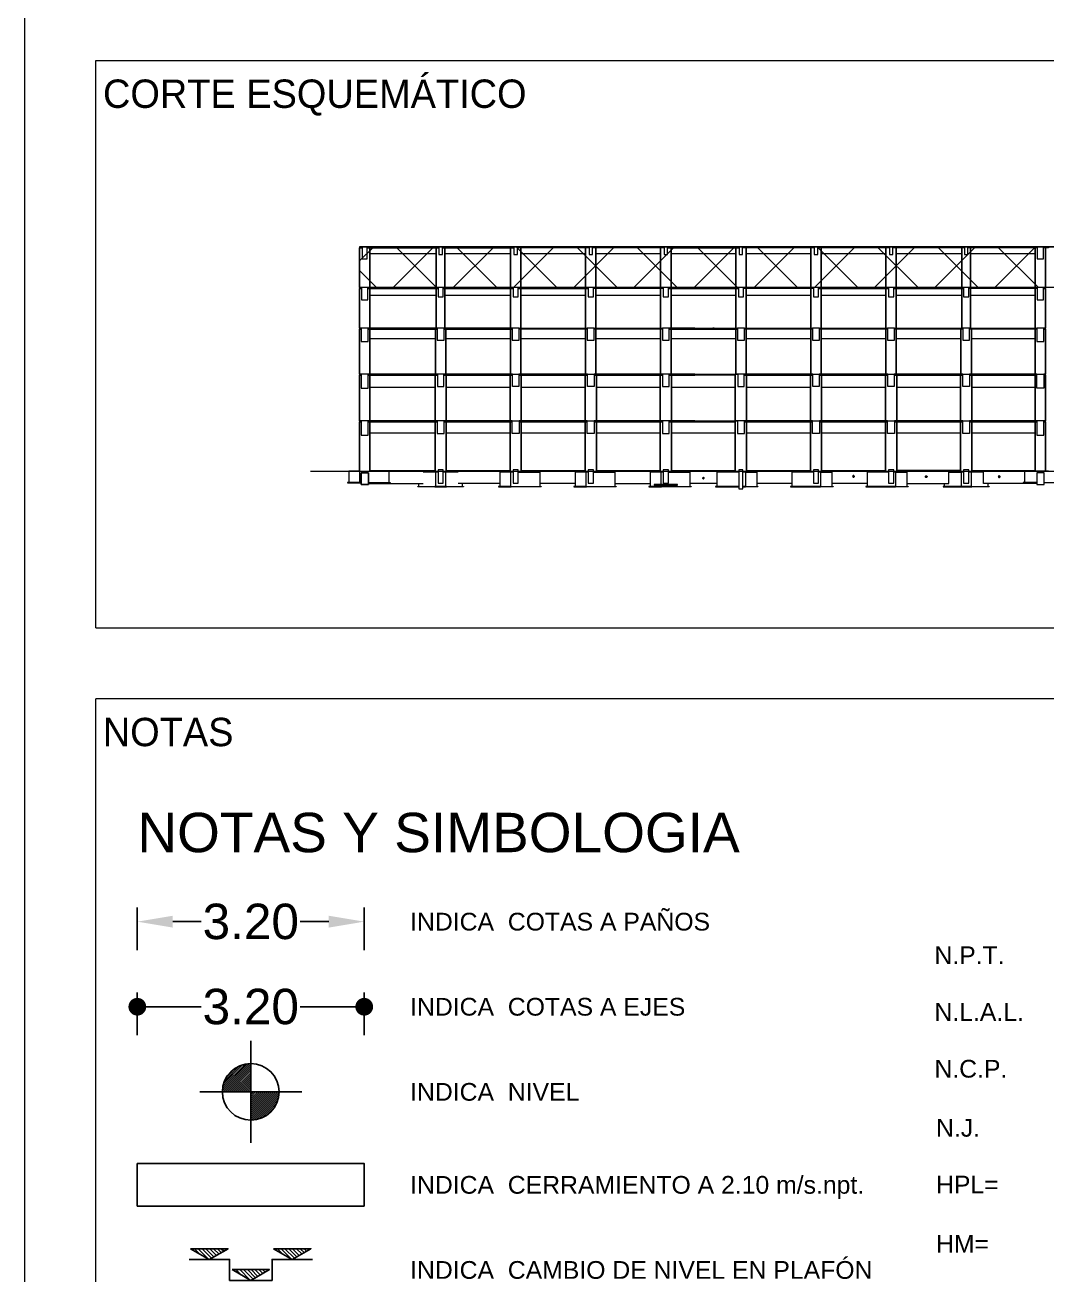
# Model space of a CAD drawing. Header units: metres. Extents: x -22 to 564, y 0 to 143.
# Drawn here: x 551.3 to 558.5, y 38.04 to 46.85 of the extents above; entities that cross this region are included whole.
import ezdxf
from ezdxf.enums import TextEntityAlignment as Align

# ---------------------------------------------------------------- set-up
doc = ezdxf.new("R2010")
doc.units = ezdxf.units.M
doc.layers.add('TEXTO', color=7, linetype='Continuous')
doc.layers.add('XREF PIE 1.100$0$G-ANNO-TTLB', color=7, linetype='Continuous', lineweight=9)
doc.layers.add('XREF PIE 1.100$0$G-IMPT', color=7, linetype='Continuous', lineweight=9)
doc.styles.add('100 LOCALES 25', font='arial.ttf', dxfattribs={"height": 0.25})
doc.styles.add('PIE 200 DE 120  NEW ADMON$0$COTAS', font='arial.ttf')
doc.styles.add('XREF PIE 1.100$0$Franklin Gothic Book', font='FRABK.TTF', dxfattribs={"height": 0.002})
doc.styles.add('XREF PIE 1.100$0$Times New Roman', font='times.ttf', dxfattribs={"height": 0.003})
doc.dimstyles.new('PIE 200 DE 120  NEW ADMON$0$200 EJES', dxfattribs={"dimscale": 2, "dimtxt": 0.25, "dimasz": 0.125, "dimexe": 0.1, "dimexo": 0.1, "dimgap": 0.025, "dimtad": 0, "dimtih": 1, "dimtoh": 1, "dimzin": 1, "dimdsep": 46, "dimtxsty": 'PIE 200 DE 120  NEW ADMON$0$COTAS', "dimblk": 'PIE 200 DE 120  NEW ADMON$0$_DOT', "dimcen": 0.1, "dimclrd": 256, "dimclre": 256, "dimclrt": 7, "dimadec": 0, "dimazin": 1, "dimtfac": 1, "dimtofl": 0, "dimtmove": 2, "dimatfit": 3, "dimfxl": 1, "dimtolj": 1, "dimtzin": 1, "dimlwd": 25, "dimlwe": -1, "dimarcsym": 0})
doc.dimstyles.new('PIE 200 DE 120  NEW ADMON$0$200 FLECHAS', dxfattribs={"dimscale": 2, "dimtxt": 0.25, "dimasz": 0.25, "dimexe": 0.1, "dimexo": 0.1, "dimgap": 0.025, "dimtad": 0, "dimtih": 1, "dimtoh": 1, "dimzin": 1, "dimdsep": 46, "dimtxsty": 'PIE 200 DE 120  NEW ADMON$0$COTAS', "dimcen": 0.1, "dimclrd": 256, "dimclre": 256, "dimclrt": 7, "dimadec": 0, "dimazin": 1, "dimtfac": 1, "dimtofl": 0, "dimtmove": 2, "dimatfit": 3, "dimfxl": 1, "dimtolj": 1, "dimtzin": 1, "dimlwd": -1, "dimlwe": -1, "dimarcsym": 0})
pattern_1 = [(45, (-82.406194, 58.687052), (-0.0088388348, 0.0088388348), [])]

# ---------------------------------------------------------------- blocks, each defined once
blk = doc.blocks.new('*U36')
at = {"layer": 'XREF PIE 1.100$0$G-IMPT', "lineweight": 20}
h = blk.add_hatch(dxfattribs=at)
h.set_pattern_fill('FP_1', color=256, style=0, pattern_type=2)
h.set_pattern_definition([(45, (-0.4268, -0.31), (-0.00212132, 0.00212132), []), (135, (-0.4268, -0.31), (-0.00212132, -0.00212132), [])])
h.paths.add_polyline_path([(-0.017922, 0.024023), (-0.101413, 0.024023), (-0.101413, 0.026868), (-0.017922, 0.026868)])
at = {"layer": 'XREF PIE 1.100$0$G-ANNO-TTLB'}
for p, q in [((-0.017922, 0.026868), (-0.101413, 0.026868)), ((-0.101413, 0.026868), (-0.101413, 0.024023)), ((-0.101413, 0.026868), (-0.017922, 0.026868)), ((-0.017922, 0.024023), (-0.017922, 0.026868)), ((-0.101413, 0.024023), (-0.017922, 0.024023))]:
    blk.add_line(p, q, dxfattribs=at)
at = {"layer": 'XREF PIE 1.100$0$G-ANNO-TTLB', "insert": (-0.01868, 0.004006), "char_height": 0.003, "width": 0.0205232, "attachment_point": 1, "style": 'XREF PIE 1.100$0$Times New Roman'}
blk.add_mtext('NIVEL 4', dxfattribs=at)
blk = doc.blocks.new('XREF PIE 1.100$0$ZUM-TB-XX-PP_PIE DE PLANO - CDL_EC_ALZADO_dwg-1452924-PLANTA BAJA GENERAL')
at = {"layer": 'XREF PIE 1.100$0$G-IMPT'}
for p, q in [((0.001569, 0.016162), (0.006252, 0.016162)), ((0.006863, 0.016162), (0.011485, 0.016162)), ((0.012218, 0.016162), (0.016779, 0.016162)), ((0.017512, 0.016162), (0.022073, 0.016162)), ((0.022805, 0.016162), (0.027367, 0.016162)), ((0.028099, 0.016162), (0.03266, 0.016162)), ((0.033393, 0.016162), (0.037954, 0.016162)), ((0.038687, 0.016162), (0.043309, 0.016162)), ((0.04392, 0.016162), (0.048481, 0.016162)), ((0.001569, 0.013231), (0.006252, 0.013231)), ((0.006863, 0.013231), (0.011485, 0.013231)), ((0.012218, 0.013231), (0.016779, 0.013231)), ((0.017512, 0.013231), (0.022073, 0.013231)), ((0.022805, 0.013231), (0.027367, 0.013231)), ((0.028099, 0.013231), (0.03266, 0.013231)), ((0.033393, 0.013231), (0.037954, 0.013231)), ((0.038687, 0.013231), (0.043309, 0.013231)), ((0.04392, 0.013231), (0.048481, 0.013231)), ((0.024491, 0.010832), (0.025748, 0.010832)), ((0.02584, 0.010832), (0.027489, 0.010832)), ((0.001569, 0.010178), (0.006191, 0.010178)), ((0.006924, 0.010178), (0.011485, 0.010178)), ((0.012218, 0.010178), (0.016779, 0.010178)), ((0.017512, 0.010178), (0.022073, 0.010178)), ((0.022805, 0.010178), (0.027367, 0.010178)), ((0.028099, 0.010178), (0.03266, 0.010178)), ((0.033393, 0.010178), (0.037954, 0.010178)), ((0.038687, 0.010178), (0.043248, 0.010178)), ((0.043981, 0.010178), (0.048481, 0.010178)), ((0.001569, 0.006759), (0.006161, 0.006759)), ((0.006955, 0.006759), (0.011455, 0.006759)), ((0.012248, 0.006759), (0.016748, 0.006759)), ((0.017542, 0.006759), (0.022042, 0.006759)), ((0.022836, 0.006759), (0.027336, 0.006759)), ((0.02813, 0.006759), (0.03263, 0.006759)), ((0.033424, 0.006759), (0.037924, 0.006759)), ((0.038717, 0.006759), (0.043217, 0.006759)), ((0.044011, 0.006759), (0.048481, 0.006759)), ((0.024491, 0.004305), (0.027336, 0.004305)), ((0.001569, 0.003523), (0.006161, 0.003523)), ((0.006955, 0.003523), (0.011455, 0.003523)), ((0.012248, 0.003523), (0.016748, 0.003523)), ((0.017542, 0.003523), (0.022042, 0.003523)), ((0.022836, 0.003523), (0.027336, 0.003523)), ((0.02813, 0.003523), (0.03263, 0.003523)), ((0.033424, 0.003523), (0.037924, 0.003523)), ((0.038717, 0.003523), (0.043217, 0.003523)), ((0.044011, 0.003523), (0.048481, 0.003523)), ((-0.002619, 0.000818), (0.087381, 0.000818)), ((0.00157, 0.000867), (0.006161, 0.000867)), ((0.006204, 0.000763), (0.005331, 0.000763)), ((0.006912, 0.000763), (0.006741, 0.000763)), ((0.006955, 0.000867), (0.011455, 0.000867)), ((0.011668, 0.000763), (0.011516, 0.000763)), ((0.012248, 0.000867), (0.016748, 0.000867)), ((0.016962, 0.000763), (0.016809, 0.000763)), ((0.017542, 0.000867), (0.022042, 0.000867)), ((0.022256, 0.000763), (0.022103, 0.000763)), ((0.02813, 0.000867), (0.03263, 0.000867)), ((0.043968, 0.000763), (0.043797, 0.000763)), ((0.001463, -0.000049), (0.005331, -0.000049)), ((0.005031, -0.000244), (0.005031, -0.000049)), ((0.01074, -0.000049), (0.007785, -0.000049)), ((0.008084, -0.000049), (0.008084, -0.000244)), ((0.016034, -0.000049), (0.013549, -0.000049)), ((0.018843, -0.000049), (0.021328, -0.000049)), ((0.022103, -0.000244), (0.022103, -0.000153)), ((0.026035, -0.000049), (0.024137, -0.000049)), ((0.031329, -0.000049), (0.028844, -0.000049)), ((0.036623, -0.000049), (0.034138, -0.000049)), ((0.042088, -0.000244), (0.042088, -0.000049)), ((0.045141, -0.000049), (0.045141, -0.000244))]:
    blk.add_line(p, q, dxfattribs=at)
at = {"layer": 'XREF PIE 1.100$0$G-IMPT', "flags": 128}
for points in [[(0.00102, 0.016571), (0.00102, 0.016651), (0.000837, 0.016651), (0.000837, 0.016571)], [(0.000837, 0.013781), (0.000837, 0.016571)], [(0.001386, 0.015796), (0.001386, 0.016651), (0.00102, 0.016651), (0.00102, 0.015796)], [(0.006436, 0.016651), (0.001386, 0.016651), (0.001386, 0.016571), (0.006436, 0.016571)], [(0.001569, 0.016571), (0.001569, 0.013781)], [(0.006252, 0.013781), (0.006252, 0.016571)], [(0.00668, 0.016101), (0.00668, 0.016651), (0.006436, 0.016651), (0.006436, 0.016101)], [(0.011729, 0.016651), (0.00668, 0.016651), (0.00668, 0.016571), (0.011729, 0.016571)], [(0.006863, 0.016571), (0.006863, 0.013781)], [(0.011485, 0.013781), (0.011485, 0.016571)], [(0.017023, 0.016651), (0.017023, 0.016571), (0.011974, 0.016571), (0.011974, 0.016651), (0.011729, 0.016651), (0.011729, 0.016101), (0.011974, 0.016101), (0.011974, 0.016651)], [(0.012218, 0.013781), (0.012218, 0.016571)], [(0.016779, 0.013781), (0.016779, 0.016571)], [(0.022317, 0.016651), (0.022317, 0.016571), (0.017267, 0.016571), (0.017267, 0.016651), (0.017023, 0.016651), (0.017023, 0.016101), (0.017267, 0.016101), (0.017267, 0.016651)], [(0.017512, 0.013781), (0.017512, 0.016571)], [(0.022073, 0.013781), (0.022073, 0.016571)], [(0.022561, 0.016101), (0.022561, 0.016651), (0.022317, 0.016651), (0.022317, 0.016101)], [(0.027611, 0.016651), (0.022561, 0.016651), (0.022561, 0.016571), (0.027611, 0.016571)], [(0.022805, 0.013781), (0.022805, 0.016571)], [(0.027367, 0.013781), (0.027367, 0.016571)], [(0.032905, 0.016651), (0.032905, 0.016571), (0.027855, 0.016571), (0.027855, 0.016651), (0.027611, 0.016651), (0.027611, 0.016101), (0.027855, 0.016101), (0.027855, 0.016651)], [(0.028099, 0.013781), (0.028099, 0.016571)], [(0.03266, 0.013781), (0.03266, 0.016571)], [(0.038198, 0.016651), (0.038198, 0.016571), (0.033149, 0.016571), (0.033149, 0.016651), (0.032905, 0.016651), (0.032905, 0.016101), (0.033149, 0.016101), (0.033149, 0.016651)], [(0.033393, 0.013781), (0.033393, 0.016571)], [(0.037954, 0.013781), (0.037954, 0.016571)], [(0.043492, 0.016651), (0.043492, 0.016571), (0.038443, 0.016571), (0.038443, 0.016651), (0.038198, 0.016651), (0.038198, 0.016101), (0.038443, 0.016101), (0.038443, 0.016651)], [(0.038687, 0.013781), (0.038687, 0.016571)], [(0.043309, 0.013781), (0.043309, 0.016571)], [(0.048633, 0.016651), (0.048633, 0.016571), (0.043736, 0.016571), (0.043736, 0.016651), (0.043492, 0.016651), (0.043492, 0.016101), (0.043736, 0.016101), (0.043736, 0.016651)], [(0.04392, 0.016571), (0.04392, 0.013781)], [(0.048481, 0.013781), (0.048481, 0.016571)], [(0.049427, 0.016651), (0.049427, 0.016571), (0.049061, 0.016571), (0.049061, 0.016651), (0.048633, 0.016651), (0.048633, 0.015796), (0.049061, 0.015796), (0.049061, 0.016651)], [(0.049213, 0.016571), (0.049213, 0.013781), (0.049061, 0.013781), (0.048633, 0.013781), (0.048633, 0.012896), (0.049061, 0.012896), (0.049061, 0.013781), (0.049061, 0.013702), (0.049213, 0.013702), (0.049213, 0.013781)], [(0.000989, 0.013702), (0.000989, 0.013781), (0.000837, 0.013781), (0.000837, 0.013702)], [(0.000837, 0.010911), (0.000837, 0.013702)], [(0.001417, 0.012896), (0.001417, 0.013781), (0.000989, 0.013781), (0.000989, 0.012896)], [(0.006375, 0.013781), (0.001417, 0.013781), (0.001417, 0.013702), (0.006375, 0.013702)], [(0.001569, 0.013702), (0.001569, 0.010911)], [(0.006252, 0.010911), (0.006252, 0.013702)], [(0.006741, 0.013109), (0.006741, 0.013781), (0.006375, 0.013781), (0.006375, 0.013109)], [(0.011668, 0.013781), (0.006741, 0.013781), (0.006741, 0.013702), (0.011668, 0.013702)], [(0.006863, 0.013702), (0.006863, 0.010911)], [(0.011485, 0.010911), (0.011485, 0.013702)], [(0.016962, 0.013781), (0.012035, 0.013781), (0.011668, 0.013781), (0.011668, 0.013109), (0.012035, 0.013109), (0.012035, 0.013781), (0.012035, 0.013702), (0.016962, 0.013702)], [(0.012218, 0.010911), (0.012218, 0.013702)], [(0.016779, 0.010911), (0.016779, 0.013702)], [(0.022256, 0.013781), (0.022256, 0.013702), (0.017328, 0.013702), (0.017328, 0.013781), (0.016962, 0.013781), (0.016962, 0.013109), (0.017328, 0.013109), (0.017328, 0.013781)], [(0.017512, 0.010911), (0.017512, 0.013702)], [(0.022073, 0.010911), (0.022073, 0.013702)], [(0.022622, 0.013109), (0.022622, 0.013781), (0.022256, 0.013781), (0.022256, 0.013109)], [(0.02755, 0.013781), (0.022622, 0.013781), (0.022622, 0.013702), (0.02755, 0.013702)], [(0.022805, 0.010911), (0.022805, 0.013702)], [(0.027367, 0.010911), (0.027367, 0.013702)], [(0.032844, 0.013781), (0.032844, 0.013702), (0.027916, 0.013702), (0.027916, 0.013781), (0.02755, 0.013781), (0.02755, 0.013109), (0.027916, 0.013109), (0.027916, 0.013781)], [(0.028099, 0.010911), (0.028099, 0.013702)], [(0.03266, 0.010911), (0.03266, 0.013702)], [(0.038137, 0.013781), (0.03321, 0.013781), (0.032844, 0.013781), (0.032844, 0.013109), (0.03321, 0.013109), (0.03321, 0.013781), (0.03321, 0.013702), (0.038137, 0.013702)], [(0.033393, 0.010911), (0.033393, 0.013702)], [(0.037954, 0.010911), (0.037954, 0.013702)], [(0.043431, 0.013781), (0.038504, 0.013781), (0.038137, 0.013781), (0.038137, 0.013109), (0.038504, 0.013109), (0.038504, 0.013781), (0.038504, 0.013702), (0.043431, 0.013702)], [(0.038687, 0.010911), (0.038687, 0.013702)], [(0.043309, 0.010911), (0.043309, 0.013702)], [(0.048633, 0.013781), (0.048633, 0.013702), (0.043797, 0.013702), (0.043797, 0.013781), (0.043431, 0.013781), (0.043431, 0.013109), (0.043797, 0.013109), (0.043797, 0.013781)], [(0.04392, 0.013702), (0.04392, 0.010911)], [(0.048481, 0.010911), (0.048481, 0.013702)], [(0.000959, 0.010832), (0.000959, 0.010911), (0.000837, 0.010911), (0.000837, 0.010832)], [(0.000837, 0.007675), (0.000837, 0.010832)], [(0.001447, 0.009965), (0.001447, 0.010911), (0.000959, 0.010911), (0.000959, 0.009965)], [(0.006313, 0.010911), (0.001447, 0.010911), (0.001447, 0.010832), (0.006313, 0.010832)], [(0.001569, 0.010832), (0.001569, 0.007675)], [(0.006191, 0.007675), (0.006191, 0.010832)], [(0.006802, 0.010056), (0.006802, 0.010911), (0.006313, 0.010911), (0.006313, 0.010056)], [(0.011607, 0.010911), (0.006802, 0.010911), (0.006802, 0.010832), (0.011607, 0.010832)], [(0.006924, 0.010832), (0.006924, 0.007675)], [(0.011485, 0.007675), (0.011485, 0.010832)], [(0.016901, 0.010911), (0.016901, 0.010832), (0.012096, 0.010832), (0.012096, 0.010911), (0.011607, 0.010911), (0.011607, 0.010056), (0.012096, 0.010056), (0.012096, 0.010911)], [(0.012218, 0.007675), (0.012218, 0.010832)], [(0.016779, 0.007675), (0.016779, 0.010832)], [(0.022195, 0.010911), (0.022195, 0.010832), (0.01739, 0.010832), (0.01739, 0.010911), (0.016901, 0.010911), (0.016901, 0.010056), (0.01739, 0.010056), (0.01739, 0.010911)], [(0.017512, 0.007675), (0.017512, 0.010832)], [(0.022073, 0.007675), (0.022073, 0.010832)], [(0.022683, 0.010056), (0.022683, 0.010911), (0.022195, 0.010911), (0.022195, 0.010056)], [(0.022805, 0.007675), (0.022805, 0.010832)], [(0.027367, 0.007675), (0.027367, 0.010832)], [(0.032782, 0.010911), (0.032782, 0.010832), (0.027977, 0.010832), (0.027977, 0.010911), (0.027489, 0.010911), (0.027489, 0.010056), (0.027977, 0.010056), (0.027977, 0.010911)], [(0.028099, 0.007675), (0.028099, 0.010832)], [(0.03266, 0.007675), (0.03266, 0.010832)], [(0.038076, 0.010911), (0.038076, 0.010832), (0.033271, 0.010832), (0.033271, 0.010911), (0.032782, 0.010911), (0.032782, 0.010056), (0.033271, 0.010056), (0.033271, 0.010911)], [(0.033393, 0.007675), (0.033393, 0.010832)], [(0.037954, 0.007675), (0.037954, 0.010832)], [(0.04337, 0.010911), (0.04337, 0.010832), (0.038565, 0.010832), (0.038565, 0.010911), (0.038076, 0.010911), (0.038076, 0.010056), (0.038565, 0.010056), (0.038565, 0.010911)], [(0.038687, 0.007675), (0.038687, 0.010832)], [(0.043248, 0.007675), (0.043248, 0.010832)], [(0.048603, 0.010911), (0.048603, 0.010832), (0.043859, 0.010832), (0.043859, 0.010911), (0.04337, 0.010911), (0.04337, 0.010056), (0.043859, 0.010056), (0.043859, 0.010911)], [(0.043981, 0.010832), (0.043981, 0.007675)], [(0.048481, 0.007675), (0.048481, 0.010832)], [(0.049213, 0.010832), (0.049213, 0.007675)], [(0.000959, 0.007596), (0.000959, 0.007675), (0.000837, 0.007675), (0.000837, 0.007596)], [(0.000837, 0.004378), (0.000837, 0.007596)], [(0.001447, 0.006668), (0.001447, 0.007675), (0.000959, 0.007675), (0.000959, 0.006668)], [(0.006329, 0.007675), (0.001447, 0.007675), (0.001447, 0.007596), (0.006329, 0.007596)], [(0.001569, 0.007596), (0.001569, 0.004378)], [(0.006161, 0.004378), (0.006161, 0.007596)], [(0.006787, 0.00679), (0.006787, 0.007675), (0.006329, 0.007675), (0.006329, 0.00679)], [(0.01208, 0.007675), (0.01208, 0.00679), (0.011623, 0.00679), (0.011623, 0.007675), (0.006787, 0.007675), (0.006787, 0.007596), (0.011623, 0.007596), (0.011623, 0.007675)], [(0.006955, 0.007596), (0.006955, 0.004378)], [(0.011455, 0.004378), (0.011455, 0.007596)], [(0.017374, 0.007675), (0.017374, 0.00679), (0.016916, 0.00679), (0.016916, 0.007675), (0.01208, 0.007675), (0.01208, 0.007596), (0.016916, 0.007596), (0.016916, 0.007675)], [(0.012248, 0.004378), (0.012248, 0.007596)], [(0.016748, 0.004378), (0.016748, 0.007596)], [(0.02221, 0.007675), (0.017374, 0.007675), (0.017374, 0.007596), (0.02221, 0.007596)], [(0.017542, 0.004378), (0.017542, 0.007596)], [(0.022042, 0.004378), (0.022042, 0.007596)], [(0.022668, 0.00679), (0.022668, 0.007675), (0.02221, 0.007675), (0.02221, 0.00679)], [(0.022836, 0.004378), (0.022836, 0.007596)], [(0.027962, 0.007675), (0.027504, 0.007675), (0.027504, 0.00679), (0.027962, 0.00679)], [(0.033256, 0.007675), (0.033256, 0.00679), (0.032798, 0.00679), (0.032798, 0.007675), (0.027962, 0.007675), (0.027962, 0.007596), (0.032798, 0.007596), (0.032798, 0.007675)], [(0.02813, 0.004378), (0.02813, 0.007596)], [(0.03263, 0.004378), (0.03263, 0.007596)], [(0.038549, 0.007675), (0.038549, 0.00679), (0.038092, 0.00679), (0.038092, 0.007675), (0.033256, 0.007675), (0.033256, 0.007596), (0.038092, 0.007596), (0.038092, 0.007675)], [(0.033424, 0.004378), (0.033424, 0.007596)], [(0.037924, 0.004378), (0.037924, 0.007596)], [(0.043843, 0.007675), (0.043843, 0.00679), (0.043385, 0.00679), (0.043385, 0.007675), (0.038549, 0.007675), (0.038549, 0.007596), (0.043385, 0.007596), (0.043385, 0.007675)], [(0.038717, 0.004378), (0.038717, 0.007596)], [(0.043217, 0.004378), (0.043217, 0.007596)], [(0.049091, 0.007675), (0.049091, 0.006668), (0.048603, 0.006668), (0.048603, 0.007675), (0.043843, 0.007675), (0.043843, 0.007596), (0.048603, 0.007596), (0.048603, 0.007675)], [(0.044011, 0.007596), (0.044011, 0.004378)], [(0.048481, 0.004378), (0.048481, 0.007596)], [(0.049213, 0.007675), (0.049091, 0.007675), (0.049091, 0.007596), (0.049213, 0.007596)], [(0.049213, 0.007596), (0.049213, 0.004378)], [(0.000959, 0.004305), (0.000959, 0.004378), (0.000837, 0.004378), (0.000837, 0.004305)], [(0.000837, 0.000824), (0.000837, 0.004305)], [(0.001447, 0.00337), (0.001447, 0.004378), (0.000959, 0.004378), (0.000959, 0.00337)], [(0.006313, 0.004378), (0.001447, 0.004378), (0.001447, 0.004305), (0.006313, 0.004305)], [(0.001569, 0.004305), (0.001569, 0.000824)], [(0.006161, 0.000763), (0.006161, 0.004305)], [(0.006802, 0.003493), (0.006802, 0.004378), (0.006313, 0.004378), (0.006313, 0.003493)], [(0.012096, 0.004378), (0.012096, 0.003493), (0.011607, 0.003493), (0.011607, 0.004378), (0.006802, 0.004378), (0.006802, 0.004305), (0.011607, 0.004305), (0.011607, 0.004378)], [(0.006955, 0.004305), (0.006955, 0.000763)], [(0.011455, 0.000763), (0.011455, 0.004305)], [(0.01739, 0.004378), (0.01739, 0.003493), (0.016901, 0.003493), (0.016901, 0.004378), (0.012096, 0.004378), (0.012096, 0.004305), (0.016901, 0.004305), (0.016901, 0.004378)], [(0.012248, 0.000763), (0.012248, 0.004305)], [(0.016748, 0.000763), (0.016748, 0.004305)], [(0.022195, 0.004378), (0.01739, 0.004378), (0.01739, 0.004305), (0.022195, 0.004305)], [(0.017542, 0.000763), (0.017542, 0.004305)], [(0.022042, 0.000763), (0.022042, 0.004305)], [(0.022683, 0.003493), (0.022683, 0.004378), (0.022195, 0.004378), (0.022195, 0.003493)], [(0.033271, 0.004378), (0.033271, 0.003493), (0.032782, 0.003493), (0.032782, 0.004378), (0.027977, 0.004378), (0.027977, 0.004305), (0.032782, 0.004305), (0.032782, 0.004378)], [(0.02813, 0.000763), (0.02813, 0.004305)], [(0.03263, 0.000763), (0.03263, 0.004305)], [(0.038565, 0.004378), (0.038565, 0.003493), (0.038076, 0.003493), (0.038076, 0.004378), (0.033271, 0.004378), (0.033271, 0.004305), (0.038076, 0.004305), (0.038076, 0.004378)], [(0.037924, 0.000763), (0.037924, 0.004305)], [(0.043859, 0.004378), (0.043859, 0.003493), (0.04337, 0.003493), (0.04337, 0.004378), (0.038565, 0.004378), (0.038565, 0.004305), (0.04337, 0.004305), (0.04337, 0.004378)], [(0.043217, 0.000763), (0.043217, 0.004305)], [(0.049091, 0.004378), (0.048603, 0.004378), (0.043859, 0.004378), (0.043859, 0.004305), (0.048603, 0.004305), (0.048603, 0.004378), (0.048603, 0.00337), (0.049091, 0.00337)], [(0.048481, 0.000824), (0.048481, 0.004305)], [(0.049213, 0.004378), (0.049091, 0.004378), (0.049091, 0.004305), (0.049213, 0.004305)], [(0.049213, 0.004305), (0.049213, 0.000824)], [(0.006741, 0.000928), (0.006375, 0.000928), (0.006375, -0.000018), (0.006741, -0.000018)], [(0.012035, 0.000928), (0.011668, 0.000928), (0.011668, -0.000018), (0.012035, -0.000018)], [(0.017328, 0.000928), (0.016962, 0.000928), (0.016962, -0.000018), (0.017328, -0.000018)], [(0.022622, 0.000928), (0.022256, 0.000928), (0.022256, -0.000018), (0.022622, -0.000018)], [(0.02787, 0.000928), (0.027596, 0.000928), (0.027596, -0.000415), (0.02787, -0.000415)], [(0.03321, 0.000928), (0.032844, 0.000928), (0.032844, -0.000018), (0.03321, -0.000018)], [(0.038504, 0.000928), (0.038137, 0.000928), (0.038137, -0.000018), (0.038504, -0.000018)], [(0.043797, 0.000928), (0.043431, 0.000928), (0.043431, -0.000018), (0.043797, -0.000018)], [(0.04085, 0.000473), (0.040856, 0.000458), (0.040858, 0.000442), (0.040856, 0.000427), (0.04085, 0.000412), (0.04084, 0.000399), (0.040828, 0.00039), (0.040813, 0.000383), (0.040797, 0.000381), (0.040781, 0.000383), (0.040767, 0.00039), (0.040754, 0.000399), (0.040744, 0.000412), (0.040738, 0.000427), (0.040736, 0.000442), (0.040738, 0.000458), (0.040744, 0.000473), (0.040754, 0.000486), (0.040767, 0.000495), (0.040781, 0.000501), (0.040797, 0.000504), (0.040813, 0.000501), (0.040828, 0.000495), (0.04084, 0.000486)], [(0.049107, 0.000702), (0.048588, 0.000702), (0.048588, -0.000122), (0.049107, -0.000122)], [(0.010649, -0.000275), (0.01154, -0.000275), (0.01154, -0.000244), (0.010649, -0.000244)], [(0.015942, -0.000275), (0.016834, -0.000275), (0.016834, -0.000244), (0.015942, -0.000244)], [(0.021236, -0.000275), (0.022128, -0.000275), (0.022128, -0.000244), (0.021236, -0.000244)], [(0.023263, -0.000153), (0.023263, -0.000122), (0.021615, -0.000122), (0.021615, -0.000153)], [(0.031238, -0.000275), (0.033338, -0.000275), (0.033338, -0.000244), (0.031238, -0.000244)], [(0.036531, -0.000275), (0.038632, -0.000275), (0.038632, -0.000244), (0.036531, -0.000244)]]:
    blk.add_lwpolyline(points, close=True, dxfattribs=at)
for points in [[(0.049213, 0.013702), (0.049213, 0.010911), (0.049091, 0.010911), (0.048603, 0.010911), (0.048603, 0.009965), (0.049091, 0.009965), (0.049091, 0.010911), (0.049091, 0.010832), (0.049213, 0.010832), (0.049213, 0.010911), (0.049213, 0.013702)], [(0.024491, 0.010911), (0.022683, 0.010911), (0.022683, 0.010832), (0.024491, 0.010832), (0.024491, 0.010911), (0.025748, 0.010911)], [(0.02584, 0.010911), (0.025748, 0.010911), (0.025748, 0.010832), (0.02584, 0.010832), (0.02584, 0.010911), (0.027489, 0.010911)], [(0.027336, 0.007596), (0.02449, 0.007596), (0.024491, 0.007596), (0.024491, 0.007675), (0.022668, 0.007675), (0.022668, 0.007596), (0.02449, 0.007596), (0.02449, 0.007675), (0.024491, 0.007675), (0.027336, 0.007675), (0.027336, 0.004378), (0.027489, 0.004378), (0.027489, 0.003493), (0.027977, 0.003493), (0.027977, 0.004378), (0.027489, 0.004378), (0.027336, 0.004378), (0.027336, 0.007675), (0.027504, 0.007675), (0.027336, 0.007675)], [(0.024491, 0.004378), (0.022683, 0.004378), (0.022683, 0.004305), (0.024491, 0.004305), (0.024491, 0.004378), (0.027336, 0.004378), (0.027489, 0.004378), (0.027336, 0.004378), (0.027336, 0.000763), (0.027336, 0.004378)], [(0.022836, 0.000763), (0.022836, 0.004305), (0.022836, 0.000763), (0.022836, 0.000867), (0.027336, 0.000867)], [(0.033424, 0.000763), (0.033424, 0.004305), (0.033424, 0.000763), (0.033424, 0.000867), (0.037924, 0.000867)], [(0.043217, 0.000867), (0.038717, 0.000867), (0.038717, 0.000763), (0.038717, 0.004305), (0.038717, 0.000763)], [(0.044011, 0.000763), (0.044011, 0.004305), (0.044011, 0.000763), (0.044011, 0.000867), (0.048481, 0.000867)], [(0.000892, 0.000031), (0, 0.000031), (0, 0), (0.000892, 0), (0.000892, 0.000031), (0.000944, 0.000031)], [(0.000867, 0.000824), (0.000092, 0.000824), (0.000092, 0.000031)], [(0.000867, 0.000031), (0.000867, 0.000824), (0.0029, 0.000824), (0.0029, 0.000031)], [(0.000943, -0.000049), (0.000943, 0), (0.000943, -0.000049), (0.000944, -0.000122), (0.000943, -0.000122), (0.000943, -0.000049), (0.000943, 0), (0.000892, 0)], [(0.000944, 0.000179), (0.000944, 0.000183), (0.000944, 0.000188), (0.000944, 0.000176), (0.000944, 0.000031), (0.000944, 0.000011), (0.000944, -0.000122), (0.000944, 0.000011), (0.000944, 0.000031), (0.000944, 0.000176), (0.000944, 0.000179), (0.000944, 0.000183), (0.000944, 0.000188), (0.000944, 0.000194), (0.000944, 0.0002), (0.000944, 0.000551), (0.000944, 0.000556), (0.000944, 0.000562), (0.000944, 0.000568), (0.000944, 0.000574), (0.000944, 0.000579), (0.000944, 0.000582), (0.000944, 0.000585), (0.000944, 0.000702), (0.001047, 0.000702), (0.001463, 0.000702), (0.001463, 0.000549), (0.001463, 0.000547), (0.001463, 0.000543), (0.001463, 0.000537), (0.001463, 0.00053), (0.001463, 0.000523), (0.001463, 0.000515), (0.001463, 0.000508), (0.001463, 0.000248), (0.001463, 0.00024), (0.001463, 0.000233), (0.001463, 0.000227), (0.001463, 0.000222), (0.001463, 0.00022), (0.001463, 0.000031), (0.001463, -0.000041), (0.001463, -0.000122), (0.001151, -0.000122), (0.000944, -0.000122), (0.001151, -0.000122), (0.001463, -0.000122), (0.001463, -0.000041), (0.001463, 0.000031), (0.001463, 0.00022), (0.001463, 0.000227), (0.001463, 0.000233), (0.001463, 0.000222), (0.001463, 0.00024), (0.001463, 0.000248), (0.001463, 0.000508), (0.001463, 0.000523), (0.001463, 0.00053), (0.001463, 0.000537), (0.001463, 0.000547), (0.001463, 0.000549), (0.001463, 0.000543), (0.001463, 0.000702), (0.001047, 0.000702), (0.000944, 0.000702), (0.000944, 0.000702), (0.000944, 0.000031), (0.000944, 0.000702), (0.000944, 0.000585), (0.000944, 0.000582), (0.000944, 0.000579), (0.000944, 0.000574), (0.000944, 0.000568), (0.000944, 0.000562), (0.000944, 0.000556), (0.000944, 0.000551), (0.000944, 0.000194), (0.000944, 0.0002), (0.000944, 0.000194)], [(0.000944, 0.000397), (0.000944, 0.00042), (0.000944, 0.00042), (0.000944, 0.000437), (0.000944, 0.000441), (0.000944, 0.000443), (0.000944, 0.000441), (0.000944, 0.000437), (0.000944, 0.000429), (0.000944, 0.00042), (0.000944, 0.000409), (0.000944, 0.000397), (0.000944, 0.000385), (0.000944, 0.000374), (0.000944, 0.000365), (0.000944, 0.000385), (0.000944, 0.000365), (0.000944, 0.000353), (0.000944, 0.000351), (0.000944, 0.000353), (0.000944, 0.000357), (0.000944, 0.000351), (0.000944, 0.000365)], [(0.001463, 0.000031), (0.002992, 0.000031), (0.002992, 0), (0.001463, 0)], [(0.006375, 0.000763), (0.006204, 0.000763), (0.006204, -0.000244)], [(0.007785, 0.000763), (0.006912, 0.000763), (0.006912, -0.000244)], [(0.011516, -0.000244), (0.011516, 0.000763), (0.01074, 0.000763), (0.01074, -0.000244)], [(0.012035, 0.000763), (0.013549, 0.000763), (0.013549, -0.000244)], [(0.016809, -0.000244), (0.016809, 0.000763), (0.016034, 0.000763), (0.016034, -0.000244)], [(0.017328, 0.000763), (0.018843, 0.000763), (0.018843, -0.000244)], [(0.022103, -0.000122), (0.022103, 0.000763), (0.021328, 0.000763), (0.021328, -0.000244)], [(0.022622, 0.000763), (0.024137, 0.000763), (0.024137, -0.000244)], [(0.025097, 0.000378), (0.025073, 0.000378), (0.025053, 0.000366), (0.025073, 0.000378), (0.025062, 0.000373), (0.025053, 0.000366), (0.025046, 0.000357), (0.025041, 0.000346), (0.025039, 0.000334), (0.025041, 0.000322), (0.025046, 0.000311), (0.025053, 0.000301), (0.025062, 0.000294), (0.025073, 0.000289), (0.025085, 0.000288), (0.025062, 0.000294), (0.025046, 0.000311), (0.025039, 0.000334), (0.025046, 0.000357)], [(0.025097, 0.000289), (0.025118, 0.000301), (0.025129, 0.000322), (0.025129, 0.000346), (0.025125, 0.000357), (0.025108, 0.000373), (0.025125, 0.000357)], [(0.027596, 0.000763), (0.026035, 0.000763), (0.026035, -0.000244)], [(0.028069, -0.000244), (0.028069, 0.000763), (0.02787, 0.000763)], [(0.028069, 0.000763), (0.028844, 0.000763), (0.028844, -0.000244)], [(0.032844, 0.000763), (0.031329, 0.000763), (0.031329, -0.000244)], [(0.033363, -0.000244), (0.033363, 0.000763), (0.03321, 0.000763)], [(0.033363, 0.000763), (0.034138, 0.000763), (0.034138, -0.000244)], [(0.035703, 0.000519), (0.035688, 0.000525), (0.035672, 0.000527), (0.035656, 0.000525), (0.035641, 0.000519), (0.035619, 0.000497), (0.035613, 0.000482), (0.035611, 0.000466), (0.035613, 0.00045), (0.035619, 0.000436), (0.035641, 0.000413), (0.035656, 0.000407), (0.035672, 0.000405), (0.035688, 0.000407), (0.035703, 0.000413), (0.035725, 0.000436), (0.035731, 0.00045), (0.035733, 0.000466), (0.035731, 0.000482), (0.035725, 0.000497), (0.035715, 0.000509)], [(0.038137, 0.000763), (0.036623, 0.000763), (0.036623, -0.000244)], [(0.038656, -0.000244), (0.038656, 0.000763), (0.038504, 0.000763)], [(0.038656, 0.000763), (0.039432, 0.000763), (0.039432, -0.000244)], [(0.039432, -0.000049), (0.042387, -0.000049), (0.042387, 0.000763), (0.04326, 0.000763)], [(0.043431, 0.000763), (0.04326, 0.000763), (0.04326, -0.000244)], [(0.048588, -0.000049), (0.044842, -0.000049), (0.044842, 0.000101), (0.044842, 0.000763), (0.043968, 0.000763), (0.043968, -0.000244)], [(0.045974, 0.000497), (0.045959, 0.000503), (0.045943, 0.000505), (0.045927, 0.000503), (0.045912, 0.000497), (0.04589, 0.000474), (0.045884, 0.000459), (0.045882, 0.000444), (0.045884, 0.000428), (0.04589, 0.000413), (0.0459, 0.0004), (0.045912, 0.000391), (0.045927, 0.000385), (0.045943, 0.000383), (0.045959, 0.000385), (0.045974, 0.000391), (0.045986, 0.0004), (0.045996, 0.000413), (0.046002, 0.000428), (0.046004, 0.000444), (0.046002, 0.000459), (0.045996, 0.000474), (0.045986, 0.000487)], [(0.048588, 0.000031), (0.047626, 0.000031), (0.047626, 0), (0.048588, 0)], [(0.049412, 0.000824), (0.047717, 0.000824), (0.047717, 0.000031)], [(0.049107, 0.000031), (0.050862, 0.000031), (0.050862, 0), (0.049107, 0)], [(0.006965, -0.000244), (0.006151, -0.000244), (0.006151, -0.000275), (0.00494, -0.000275), (0.00494, -0.000244), (0.006151, -0.000244)], [(0.006151, -0.000275), (0.006965, -0.000275), (0.006965, -0.000244), (0.008176, -0.000244), (0.008176, -0.000275), (0.006965, -0.000275)], [(0.01154, -0.000244), (0.013641, -0.000244), (0.013641, -0.000275), (0.01154, -0.000275)], [(0.016834, -0.000244), (0.018934, -0.000244), (0.018934, -0.000275), (0.016834, -0.000275)], [(0.022128, -0.000244), (0.024228, -0.000244), (0.024228, -0.000275), (0.022128, -0.000275)], [(0.027596, -0.000244), (0.025944, -0.000244), (0.025944, -0.000275), (0.027596, -0.000275)], [(0.02787, -0.000275), (0.028044, -0.000275), (0.028044, -0.000244), (0.02787, -0.000244)], [(0.028044, -0.000244), (0.028936, -0.000244), (0.028936, -0.000275), (0.028044, -0.000275)], [(0.033338, -0.000244), (0.03423, -0.000244), (0.03423, -0.000275), (0.033338, -0.000275)], [(0.038632, -0.000244), (0.039523, -0.000244), (0.039523, -0.000275), (0.038632, -0.000275)], [(0.043207, -0.000244), (0.041996, -0.000244), (0.041996, -0.000275), (0.043207, -0.000275), (0.044021, -0.000275), (0.044021, -0.000244), (0.045232, -0.000244), (0.045232, -0.000275), (0.044021, -0.000275)], [(0.044021, -0.000244), (0.043207, -0.000244), (0.043207, -0.000275)]]:
    blk.add_lwpolyline(points, dxfattribs=at)
blk = doc.blocks.new('XREF PIE 1.100$0$ZUM-TB-XX-PP_PIE DE PLANO - ZUM_TB_PP_XX__PIE DE PLANO 90x60cm-1443826-PLANTA BAJA GENERAL')
at = {"layer": 'XREF PIE 1.100$0$G-ANNO-TTLB', "lineweight": 20}
for p, q in [((0.3018, 0.005), (0.3018, 0.595)), ((0.306786, 0.2475), (0.306786, 0.33)), ((0.426786, 0.33), (0.306786, 0.33))]:
    blk.add_line(p, q, dxfattribs=at)
at = {"layer": 'XREF PIE 1.100$0$G-ANNO-TTLB', "lineweight": 13}
for p, q in [((0.3068, 0.375), (0.4268, 0.375)), ((0.3068, 0.335), (0.3068, 0.375)), ((0.3068, 0.335), (0.4268, 0.335))]:
    blk.add_line(p, q, dxfattribs=at)
blk.add_blockref('XREF PIE 1.100$0$ZUM-TB-XX-PP_PIE DE PLANO - CDL_EC_ALZADO_dwg-1452924-PLANTA BAJA GENERAL', (0.32455, 0.345218))
at = {"layer": 'XREF PIE 1.100$0$G-ANNO-TTLB', "char_height": 0.002, "attachment_point": 1, "style": 'XREF PIE 1.100$0$Franklin Gothic Book'}
for s, insert, width in [('CORTE ESQUEMÁTICO', (0.3073, 0.373656), 0.03351054), ('NOTAS', (0.307286, 0.328656), 0.01042194)]:
    blk.add_mtext(s, dxfattribs=dict(at, insert=insert, width=width))
blk = doc.blocks.new('*D18')
at = {"layer": 'TEXTO', "transparency": 16777216}
for p, q in [((153.129, 32.129), (153.129, 32.729)), ((156.329, 32.129), (156.329, 32.729)), ((153.629, 32.529), (154.03, 32.529)), ((155.829, 32.529), (155.427, 32.529))]:
    blk.add_line(p, q, dxfattribs=at)
for points in [[(153.629, 32.612), (153.629, 32.445), (153.129, 32.529)], [(155.829, 32.612), (155.829, 32.445), (156.329, 32.529)]]:
    blk.add_solid(points, dxfattribs=at)
at = {"layer": 'TEXTO', "color": 7, "transparency": 16777216, "insert": (154.729, 32.529), "char_height": 0.5, "attachment_point": 5, "style": 'PIE 200 DE 120  NEW ADMON$0$COTAS'}
blk.add_mtext('\\A1;3.20', dxfattribs=at)
blk = doc.blocks.new('PIE 200 DE 120  NEW ADMON$0$_DOT')
at = {"color": 0, "linetype": 'ByBlock', "lineweight": -2}
blk.add_line((-0.5, 0), (-1, 0), dxfattribs=at)
at = {"color": 0, "linetype": 'ByBlock', "lineweight": -2, "const_width": 0.5}
blk.add_lwpolyline([(-0.25, 0, 1), (0.25, 0, 1)], format="xyb", close=True, dxfattribs=at)
blk = doc.blocks.new('*D19')
at = {"layer": 'TEXTO', "transparency": 16777216}
for p, q in [((153.129, 30.929), (153.129, 31.529)), ((156.329, 30.929), (156.329, 31.529))]:
    blk.add_line(p, q, dxfattribs=at)
at = {"layer": 'TEXTO', "lineweight": 25, "transparency": 16777216}
for p, q in [((153.379, 31.329), (154.03, 31.329)), ((156.079, 31.329), (155.427, 31.329))]:
    blk.add_line(p, q, dxfattribs=at)
at = {"layer": 'TEXTO', "lineweight": 25, "transparency": 16777216, "xscale": 0.25, "yscale": 0.25, "zscale": 0.25, "rotation": 180}
blk.add_blockref('PIE 200 DE 120  NEW ADMON$0$_DOT', (153.129, 31.329), dxfattribs=at)
at = {"layer": 'TEXTO', "lineweight": 25, "transparency": 16777216, "xscale": 0.25, "yscale": 0.25, "zscale": 0.25}
blk.add_blockref('PIE 200 DE 120  NEW ADMON$0$_DOT', (156.329, 31.329), dxfattribs=at)
at = {"layer": 'TEXTO', "color": 7, "transparency": 16777216, "insert": (154.729, 31.329), "char_height": 0.5, "attachment_point": 5, "style": 'PIE 200 DE 120  NEW ADMON$0$COTAS'}
blk.add_mtext('\\A1;3.20', dxfattribs=at)
blk = doc.blocks.new('PIE 200 DE 120  NEW ADMON$0$NIVEL')
at = {"lineweight": 5}
h = blk.add_hatch(dxfattribs=at)
h.set_pattern_fill('ANSI31', color=256, scale=0.1, style=0)
h.set_pattern_definition(pattern_1)
h.paths.add_polyline_path([(0, 0), (0, 0.25, 0.414214), (-0.25, 0)])
h = blk.add_hatch(dxfattribs=at)
h.set_pattern_fill('ANSI31', color=256, scale=0.1, style=0)
h.set_pattern_definition(pattern_1)
h.paths.add_polyline_path([(0, 0), (0, -0.25, 0.414214), (0.25, 0)])
for p, q in [((0, 0.45), (0, -0.45)), ((-0.45, 0), (0.45, 0))]:
    blk.add_line(p, q)
blk.add_circle((0, 0), 0.25)
blk = doc.blocks.new('PIE 200 DE 120  NEW ADMON$0$NIV-PLAF')
h = blk.add_hatch()
h.set_pattern_fill('ANSI31', color=256, scale=0.003, style=0)
h.set_pattern_definition([(45, (-103.239569, -121.246024), (-0.0067351921, 0.0067351921), [])])
h.paths.add_polyline_path([(-0.038, 0.15525), (-0.038, 0.28705), (0, 0.22115)])
h = blk.add_hatch()
h.set_pattern_fill('ANSI31', color=256, scale=0.003, style=0)
h.set_pattern_definition([(45, (-103.165569, -121.392174), (-0.0067351921, 0.0067351921), [])])
h.paths.add_polyline_path([(0.036, 0.0091), (0.036, 0.1409), (0.074, 0.075)])
h = blk.add_hatch()
h.set_pattern_fill('ANSI31', color=256, scale=0.003, style=0)
h.set_pattern_definition([(45, (-103.239569, -121.538324), (-0.0067351921, 0.0067351921), [])])
h.paths.add_polyline_path([(-0.038, -0.13705), (-0.038, -0.00525), (0, -0.07115)])
for points in [[(-0.038, 0.15525), (-0.038, 0.28705), (0, 0.22115), (-0.038, 0.15525)], [(0, -0.1423), (0, 0), (0.074, 0), (0.074, 0.15), (0, 0.15), (0, 0.2923)], [(0.036, 0.0091), (0.036, 0.1409), (0.074, 0.075), (0.036, 0.0091)], [(-0.038, -0.13705), (-0.038, -0.00525), (0, -0.07115), (-0.038, -0.13705)]]:
    blk.add_lwpolyline(points)
blk = doc.blocks.new('SIMBOLOGIA')
at = {"layer": 'TEXTO'}
blk.add_lwpolyline([(156.329, 28.518), (153.129, 28.518), (153.129, 29.118), (156.329, 29.118)], close=True, dxfattribs=at)
for points in [[(155.329, 26.118), (154.729, 26.118), (154.729, 26.718), (154.129, 26.718)], [(166.659, 26.277), (166.359, 26.277), (166.359, 26.577), (165.959, 26.577), (165.959, 26.277), (165.659, 26.277)]]:
    blk.add_lwpolyline(points, dxfattribs=at)
at = {"layer": 'TEXTO', "xscale": 1.59999999999991, "yscale": 1.59999999999991, "zscale": 1.59999999999991}
blk.add_blockref('PIE 200 DE 120  NEW ADMON$0$NIVEL', (154.729, 30.129), dxfattribs=at)
at = {"layer": 'TEXTO', "xscale": 4.000000000000003, "yscale": 4.000000000000003, "zscale": 4.000000000000003, "rotation": 270}
blk.add_blockref('PIE 200 DE 120  NEW ADMON$0$NIV-PLAF', (154.429, 27.766), dxfattribs=at)
at = {"layer": 'TEXTO', "style": '100 LOCALES 25'}
for s, height, p in [('NOTAS Y SIMBOLOGIA', 0.55561, (153.129, 33.786)), ('INDICA  COTAS A PAÑOS', 0.25, (156.976, 32.529)), ('N.P.T.', 0.25, (164.37, 32.055)), ('NIVEL PISO TERMINADO', 0.25, (166.938, 32.055)), ('INDICA  COTAS A EJES', 0.25, (156.976, 31.329)), ('N.L.A.L.', 0.25, (164.37, 31.255)), ('INDICA  NIVEL DE LECHO ALTO DE LOSA ', 0.25, (166.938, 31.255)), ('N.C.P.', 0.25, (164.37, 30.455)), ('NIVEL CORONAMIENTO DE PRETIL', 0.25, (166.938, 30.455)), ('INDICA  NIVEL', 0.25, (156.976, 30.129)), ('N.J.', 0.25, (164.393, 29.622)), ('NIVEL DE JARDIN', 0.25, (166.938, 29.655)), ('INDICA  CERRAMIENTO A 2.10 m/s.npt.', 0.25, (156.976, 28.818)), ('HPL=', 0.25, (164.393, 28.822)), ('INDICA  ALTURA DE PLAFON ', 0.25, (166.938, 28.855)), ('HM=', 0.25, (164.393, 27.986)), ('INDICA  ALTURA DE MURO ', 0.25, (166.938, 28.055)), ('INDICA  CAMBIO DE NIVEL EN PLAFÓN', 0.25, (156.976, 27.618)), ('HM=N.L.B.L.', 0.25, (164.37, 27.255)), ('INDICA  ALTURA DE MURO A LECHO BAJO DE LOSA ', 0.25, (166.938, 27.255)), ('HSA=', 0.25, (164.344, 26.492)), ('INDICA  ALTURA DE SARDINEL', 0.25, (166.911, 26.492)), ('INDICA  CAMBIO DE NIVEL EN PISO', 0.25, (156.976, 26.418)), ('NOTAS GENERALES', 0.55561, (153.284, 25.26)), ('LAS COTAS ESTAN DADAS EN MTS.', 0.25, (155.284, 23.741)), ('LAS COTAS RIGEN AL DIBUJO.', 0.25, (155.284, 22.941)), ('LAS COTAS SE VERIFICARAN EN OBRA', 0.25, (155.284, 22.141)), ('LA ALTURA DE PLAFON SERA DE 2.90 MTS. SOBRE N.P.T. A EXCEPCIÓN DE AREAS INDICADAS.', 0.25, (155.284, 21.341)), ('LAS COTAS ESPECIFICADAS EN PUERTAS Y VANO ESTARAN A PAÑOS TERMINADOS DE MUROS.', 0.25, (155.284, 20.541)), ('EL N.P.T. +- 0.00 DE PLANTA BAJA CORRESPONDE AL N.+ 2467.00 DEL PLANO TOPOGRAFICO', 0.25, (155.284, 19.811))]:
    blk.add_text(s, height=height, dxfattribs=at).set_placement(p, align=Align.MIDDLE_LEFT)
for s, p in [('1.-', (154.195, 23.741)), ('2.-', (154.195, 22.941)), ('3.-', (154.195, 22.141)), ('4.-', (154.195, 21.341)), ('5.-', (154.195, 20.541)), ('6.-', (154.195, 19.811))]:
    blk.add_text(s, height=0.25, dxfattribs=at).set_placement(p, align=Align.MIDDLE_RIGHT)
at = {"layer": 'TEXTO'}
for base, p1, p2, dimstyle, picture, middle in [((156.329, 32.529), (153.129, 31.929), (156.329, 31.929), 'PIE 200 DE 120  NEW ADMON$0$200 FLECHAS', '*D18', (154.729, 32.529)), ((156.329, 31.329), (153.129, 30.729), (156.329, 30.729), 'PIE 200 DE 120  NEW ADMON$0$200 EJES', '*D19', (154.729, 31.329))]:
    dim = blk.add_linear_dim(base=base, p1=p1, p2=p2, dimstyle=dimstyle, dxfattribs=at)
    dim.commit()
    dim.dimension.update_dxf_attribs({"geometry": picture, "text_midpoint": middle})

msp = doc.modelspace()

# ---------------------------------------------------------------- block references
at = {"xscale": 99.99999999999999, "yscale": 99.99999999999999, "zscale": 99.99999999999999}
msp.add_blockref('*U36', (563.7981, 42.6023), dxfattribs=at)

# ---------------------------------------------------------------- next in the draw order: block references
at = {"layer": 'XREF PIE 1.100$0$G-ANNO-TTLB', "xscale": 100.0000000000004, "yscale": 100.0000000000004, "zscale": 100.0000000000004}
msp.add_blockref('XREF PIE 1.100$0$ZUM-TB-XX-PP_PIE DE PLANO - ZUM_TB_PP_XX__PIE DE PLANO 90x60cm-1443826-PLANTA BAJA GENERAL', (521.1181, 9.1023), dxfattribs=at)

# ---------------------------------------------------------------- next in the draw order: block references
at = {"xscale": 0.5, "yscale": 0.5, "zscale": 0.5}
msp.add_blockref('SIMBOLOGIA', (475.5257, 24.2664), dxfattribs=at)

doc.saveas('drawing.dxf')
